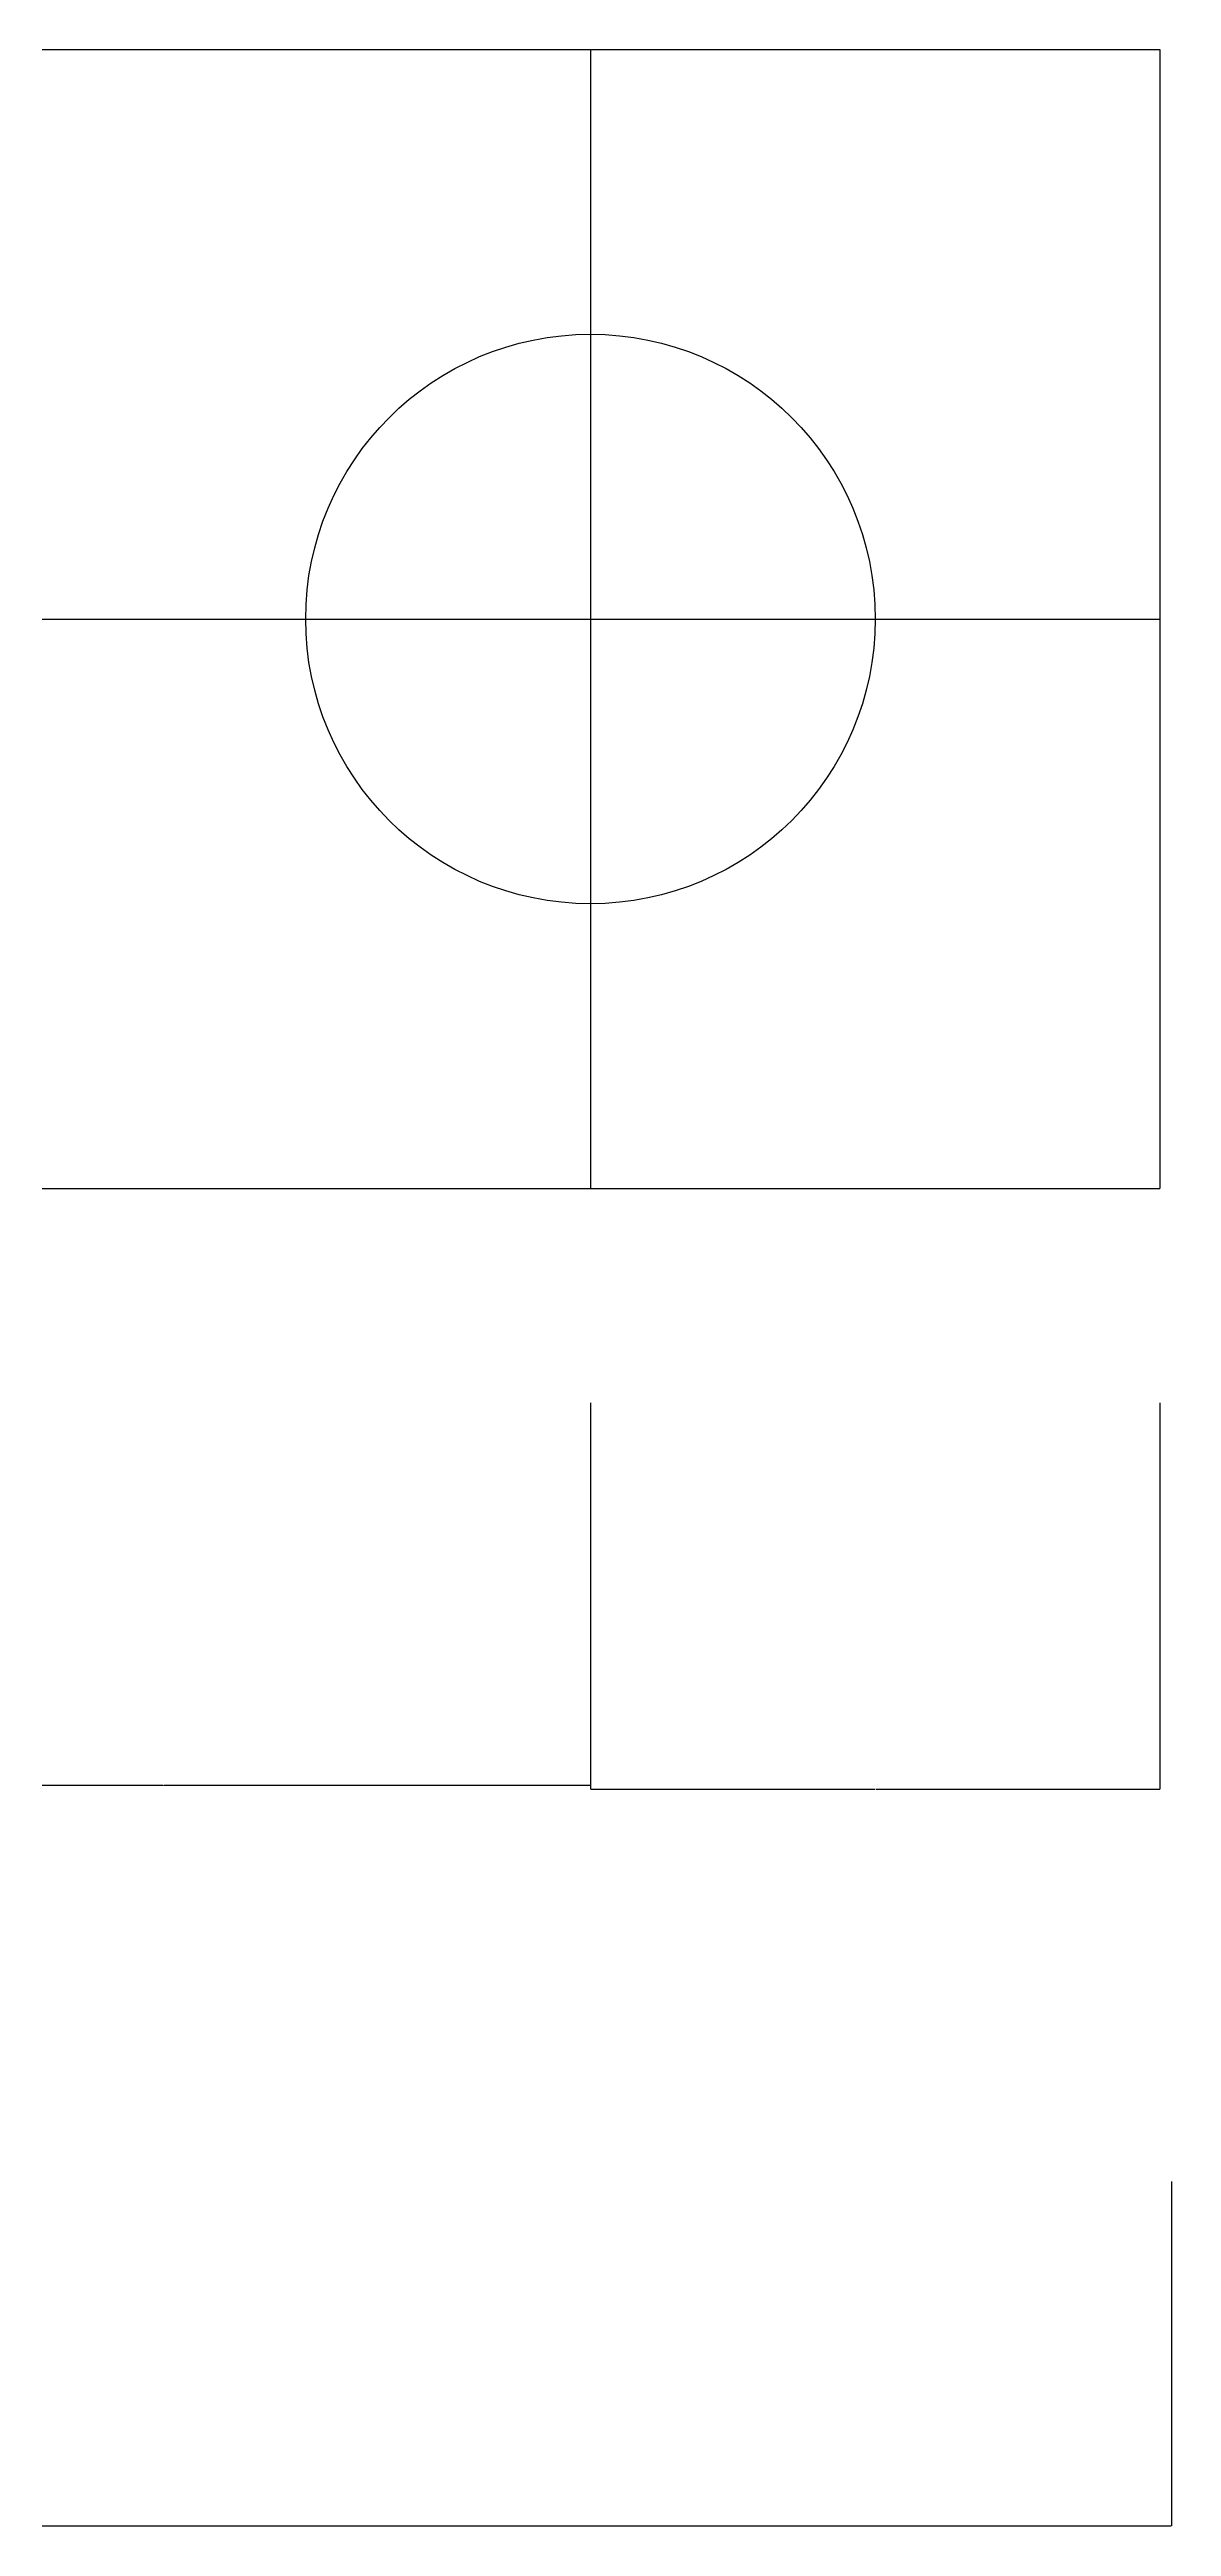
# Model space of a CAD drawing. Header units: metres. Extents: x 5647 to 73999, y 8406 to 50306.
# Drawn here: x 24941 to 26076, y 44560 to 47065 of the extents above; entities that cross this region are included whole.
import ezdxf

# ---------------------------------------------------------------- set-up
doc = ezdxf.new("R2010")
doc.units = ezdxf.units.M
for name, color, linetype in [('AXIS', 9, 'Continuous'), ('CCX', 7, 'Continuous'), ('LI', 7, 'Continuous'), ('LIS', 2, 'Continuous')]:
    doc.layers.add(name, color=color, linetype=linetype)
doc.dimstyles.get("Standard").update_dxf_attribs({"dimtxt": 2.5, "dimasz": 2.5, "dimexe": 1.25, "dimexo": 0.625, "dimtad": 1, "dimcen": 2.5, "dimazin": 3, "dimtfac": 1, "dimtmove": 0, "dimatfit": 3})

# ---------------------------------------------------------------- blocks, each defined once
blk = doc.blocks.new('_CLOSEDFILLED')
at = {"color": 0, "linetype": 'BYBLOCK'}
blk.add_solid([(-1, 0), (0, 0), (-1, 0)], dxfattribs=at)
blk = doc.blocks.new('*D19')
for p, q in [((23184.21, 44908.88), (23184.21, 44560.53)), ((26076.09, 44908.88), (26076.09, 44560.53)), ((23184.46, 44560.53), (24629.65, 44560.53)), ((24630.65, 44560.53), (26075.84, 44560.53))]:
    blk.add_line(p, q)
at = {"layer": 'Defpoints'}
for p in [(23184.21, 44908.88), (26076.09, 44908.88), (23184.21, 44560.53)]:
    blk.add_point(p, dxfattribs=at)
at = {"xscale": 0.25, "yscale": 0.25, "rotation": 180}
blk.add_blockref('_CLOSEDFILLED', (23184.21, 44560.53), dxfattribs=at)
at = {"xscale": 0.25, "yscale": 0.25}
blk.add_blockref('_CLOSEDFILLED', (26076.09, 44560.53), dxfattribs=at)
at = {"insert": (24630.15, 44560.53), "char_height": 1, "attachment_point": 5}
blk.add_mtext('A', dxfattribs=at)
blk = doc.blocks.new('*D108')
for p, q in [((24624.35, 45696.36), (24624.35, 45309.83)), ((25488.43, 45696.36), (25488.43, 45309.83)), ((24624.6, 45309.83), (25055.89, 45309.83)), ((25056.89, 45309.83), (25488.18, 45309.83))]:
    blk.add_line(p, q)
at = {"layer": 'Defpoints'}
for p in [(24624.35, 45696.36), (25488.43, 45696.36), (24624.35, 45309.83)]:
    blk.add_point(p, dxfattribs=at)
at = {"layer": 'CCX', "xscale": 0.25, "yscale": 0.25, "rotation": 180}
blk.add_blockref('_CLOSEDFILLED', (24624.35, 45309.83), dxfattribs=at)
at = {"layer": 'CCX', "xscale": 0.25, "yscale": 0.25}
blk.add_blockref('_CLOSEDFILLED', (25488.43, 45309.83), dxfattribs=at)
at = {"layer": 'CCX', "insert": (25056.39, 45309.83), "char_height": 1, "attachment_point": 5}
blk.add_mtext('e', dxfattribs=at)
blk = doc.blocks.new('*D109')
for p, q in [((25488.43, 45696.36), (25488.43, 45305.62)), ((26064.49, 45696.36), (26064.49, 45305.62)), ((25488.68, 45305.62), (25775.96, 45305.62)), ((25776.96, 45305.62), (26064.24, 45305.62))]:
    blk.add_line(p, q)
at = {"layer": 'Defpoints'}
for p in [(25488.43, 45696.36), (26064.49, 45696.36), (25488.43, 45305.62)]:
    blk.add_point(p, dxfattribs=at)
at = {"layer": 'CCX', "xscale": 0.25, "yscale": 0.25, "rotation": 180}
blk.add_blockref('_CLOSEDFILLED', (25488.43, 45305.62), dxfattribs=at)
at = {"layer": 'CCX', "xscale": 0.25, "yscale": 0.25}
blk.add_blockref('_CLOSEDFILLED', (26064.49, 45305.62), dxfattribs=at)
at = {"layer": 'CCX', "insert": (25776.46, 45305.62), "char_height": 1, "attachment_point": 5}
blk.add_mtext('c', dxfattribs=at)

msp = doc.modelspace()

# ---------------------------------------------------------------- linework, layer by layer
at = {"layer": 'AXIS'}
for p, q in [((25488.43, 47065.47), (25488.43, 45913.36)), ((23184.21, 46489.41), (26064.49, 46489.41))]:
    msp.add_line(p, q, dxfattribs=at)
at = {"layer": 'LI'}
msp.add_circle((25488.43, 46489.41), 288.03, dxfattribs=at)
at = {"layer": 'LIS'}
for p, q in [((23184.21, 47065.47), (26064.49, 47065.47)), ((26064.49, 47065.47), (26064.49, 45913.36)), ((23184.21, 45913.36), (26064.49, 45913.36))]:
    msp.add_line(p, q, dxfattribs=at)

# ---------------------------------------------------------------- dimensions: what is measured, and where the dimension line sits
dim = msp.add_linear_dim(base=(23184.21, 44560.53), p1=(23184.21, 44908.88), p2=(26076.09, 44908.88), text='A', dimstyle='Standard')
dim.commit()
dim.dimension.update_dxf_attribs({"geometry": '*D19', "text_midpoint": (24630.15, 44560.53)})
at = {"layer": 'CCX'}
for base, p1, p2, text, picture, middle in [((24624.35, 45309.83), (24624.35, 45696.36), (25488.43, 45696.36), 'e', '*D108', (25056.39, 45309.83)), ((25488.43, 45305.62), (25488.43, 45696.36), (26064.49, 45696.36), 'c', '*D109', (25776.46, 45305.62))]:
    dim = msp.add_linear_dim(base=base, p1=p1, p2=p2, text=text, dimstyle='Standard', dxfattribs=at)
    dim.commit()
    dim.dimension.update_dxf_attribs({"geometry": picture, "text_midpoint": middle})

doc.saveas('drawing.dxf')
